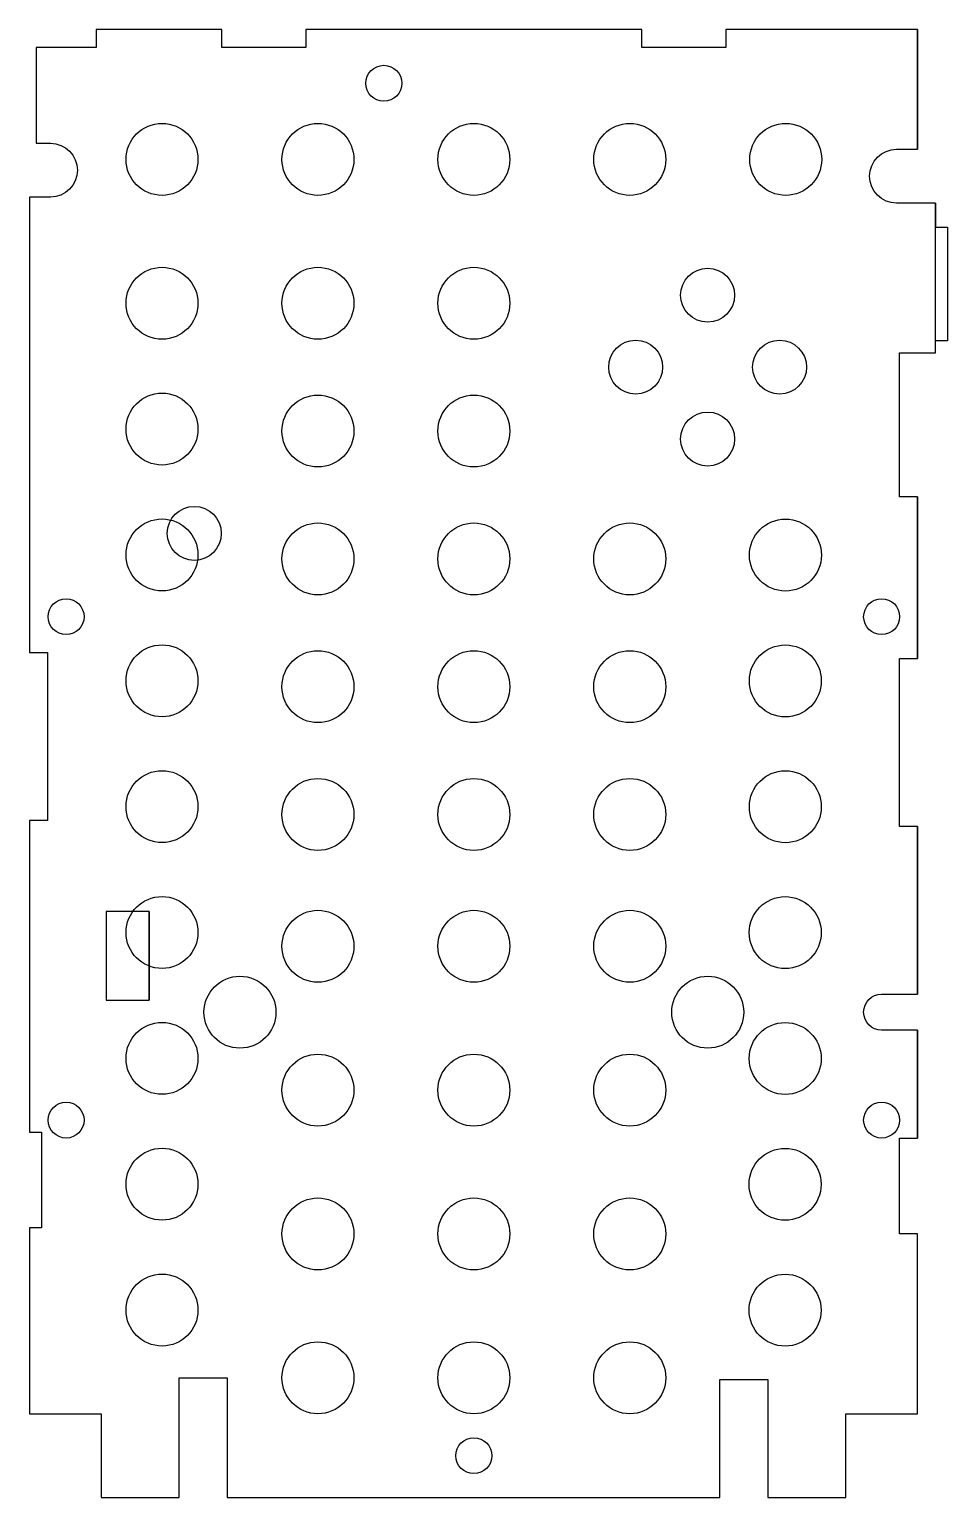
# Model space of a CAD drawing. Header units: millimetres. Extents: x -37 to 39, y -61 to 61.
import ezdxf

# ---------------------------------------------------------------- set-up
doc = ezdxf.new("R2010")
doc.units = ezdxf.units.MM
doc.layers.get('0').update_dxf_attribs({"linetype": 'CONTINUOUS'})

msp = doc.modelspace()

# ---------------------------------------------------------------- linework, layer by layer
for p, q in [((-21, 61.25), (-31.5, 61.25)), ((14, 61.25), (-14, 61.25)), ((37, 61.25), (21, 61.25)), ((37, 61.25), (35.5, 61.25)), ((37, 61.25), (37, 51.25)), ((-37.06, 47.25), (-37.06, 9.25)), ((38.5, 46.75), (38.5, 44.75)), ((38.5, 44.75), (39.5, 44.75)), ((39.5, 44.75), (39.5, 35.25)), ((39.5, 35.25), (38.5, 35.25)), ((37, 22.25), (37, 8.75)), ((-37.06, -4.75), (-37.06, -30.75)), ((37, -5.25), (37, -19.25)), ((-27.06, -12.35), (-27.06, -19.75)), ((37, -22.25), (37, -31.25)), ((-37.06, -38.75), (-37.06, -54.25))]:
    msp.add_line(p, q)
msp.add_lwpolyline([(-24.56, -61.25), (-24.56, -51.25), (-20.56, -51.25), (-20.56, -61.25), (20.5, -61.25), (20.5, -51.4), (24.5, -51.4), (24.5, -61.25), (31, -61.25), (31, -54.25), (37, -54.25), (37, -39.25), (35.5, -39.25), (35.5, -31.25), (37, -31.25), (37, -22.25), (34, -22.25, -1), (34, -19.25), (37, -19.25), (37, -5.25), (35.5, -5.25), (35.5, 8.75), (37, 8.75), (37, 22.25), (35.5, 22.25), (35.5, 34.25), (37, 34.25), (38.5, 34.25), (38.5, 46.75), (37, 46.75), (35.25, 46.75, -1), (35.25, 51.25), (37, 51.25), (37, 61.25), (21, 61.25), (21, 59.75), (14, 59.75), (14, 61.25), (-14, 61.25), (-14, 59.75), (-21, 59.75), (-21, 61.25), (-31.5, 61.25), (-31.5, 59.75), (-36.5, 59.75), (-36.5, 51.75), (-35.31, 51.75, -1), (-35.31, 47.25), (-37.06, 47.25), (-37.06, 9.25), (-35.56, 9.25), (-35.56, -4.75), (-37.06, -4.75), (-37.06, -30.75), (-36.06, -30.75), (-36.06, -38.75), (-37.06, -38.75), (-37.06, -54.25), (-31.06, -54.25), (-31.06, -61.25)], format="xyb", close=True)
msp.add_lwpolyline([(-27.06, -12.35), (-30.66, -12.35), (-30.66, -19.75), (-27.06, -19.75)], close=True)
for centre, radius in [((-7.5, 56.75), 1.5), ((-26, 50.4), 3), ((-13, 50.4), 3), ((0, 50.4), 3), ((13, 50.4), 3), ((26, 50.4), 3), ((-26, 38.4), 3), ((-13, 38.4), 3), ((0, 38.4), 3), ((19.49, 39.07), 2.25), ((13.49, 33.07), 2.25), ((25.49, 33.07), 2.25), ((-26, 27.9), 3), ((-13, 27.74), 3), ((0, 27.74), 3), ((19.49, 27.07), 2.25), ((-23.31, 19.2), 2.25), ((-26, 17.4), 3), ((-13, 17.07), 3), ((0, 17.07), 3), ((13, 17.07), 3), ((25.98, 17.39), 3), ((-34, 12.25), 1.5), ((34, 12.25), 1.5), ((-26, 6.9), 3), ((25.97, 6.89), 3), ((-13, 6.41), 3), ((0, 6.41), 3), ((13, 6.41), 3), ((-26, -3.6), 3), ((25.97, -3.61), 3), ((-13, -4.25), 3), ((0, -4.25), 3), ((13, -4.25), 3), ((-26, -14.1), 3), ((25.96, -14.11), 3), ((-13, -15.25), 3), ((0, -15.25), 3), ((13, -15.25), 3), ((-19.5, -20.75), 3), ((19.5, -20.75), 3), ((-26, -24.6), 3), ((25.96, -24.61), 3), ((-13, -27.25), 3), ((0, -27.25), 3), ((13, -27.25), 3), ((-34, -29.75), 1.5), ((34, -29.75), 1.5), ((-26, -35.1), 3), ((25.95, -35.11), 3), ((-13, -39.25), 3), ((0, -39.25), 3), ((13, -39.25), 3), ((-26, -45.6), 3), ((25.95, -45.61), 3), ((-13, -51.25), 3), ((0, -51.25), 3), ((13, -51.25), 3), ((0, -57.75), 1.5)]:
    msp.add_circle(centre, radius)

doc.saveas('drawing.dxf')
